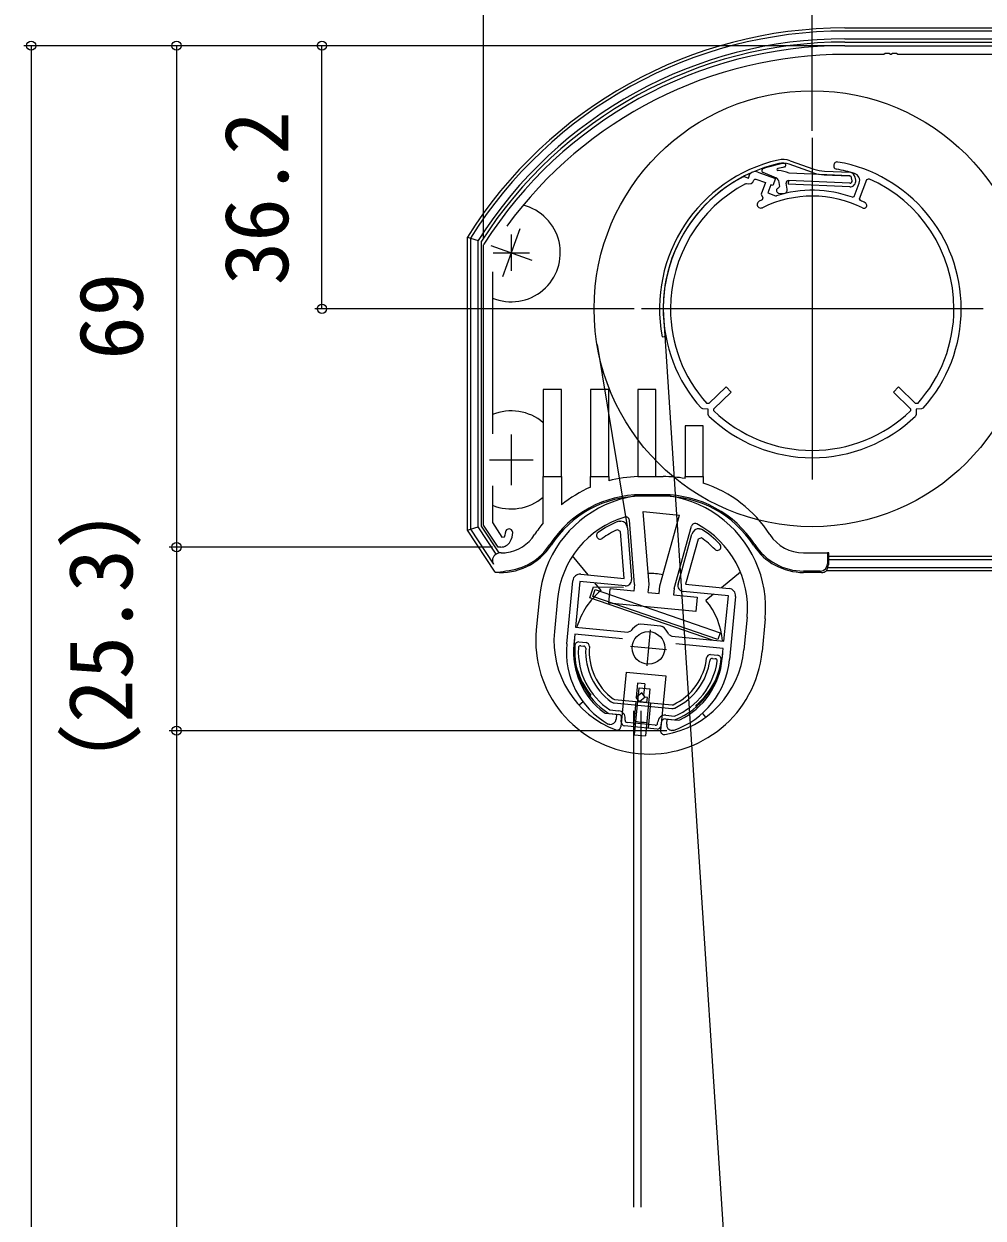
# Model space of a CAD drawing. Units: millimetres, scale not verified. Extents: x -525 to 525, y -786 to 782.
# Drawn here: x -168.2 to -36.3, y 496.4 to 660.8 of the extents above; entities that cross this region are included whole.
import ezdxf
from ezdxf.enums import TextEntityAlignment as Align

# ---------------------------------------------------------------- set-up
doc = ezdxf.new("R2010")
doc.units = ezdxf.units.MM
doc.header["$LTSCALE"] = 4
for name, color, linetype in [('0-3_YKK_11', 7, 'Continuous'), ('0-5_YKK_12', 2, 'Continuous'), ('0-6_YKK_13', 4, 'Continuous'), ('0-7_YKK_D', 6, 'Continuous')]:
    doc.layers.add(name, color=color, linetype=linetype)
doc.styles.add('ＭＳ ゴシック', font='')
doc.styles.get('ＭＳ ゴシック').set_extended_font_data('MS Gothic')

msp = doc.modelspace()

# ---------------------------------------------------------------- linework, layer by layer
at = {"layer": '0-3_YKK_11'}
for p, q in [((-55.3, 657.781), (-21.4, 657.781)), ((-67.813, 639.291), (-67.706, 639.407)), ((-68.98, 638.786), (-68.822, 638.799)), ((-101.2, 631.781), (-101.2, 626.781)), ((-103.7, 629.281), (-98.7, 629.281)), ((-103.8, 626.643), (-103.8, 604.353)), ((-101.2, 603.281), (-101.2, 598.281)), ((-103.7, 600.781), (-98.7, 600.781)), ((-85.209, 591.433), (-84.649, 584.311)), ((-78.254, 583.696), (-76.345, 590.579)), ((-93.573, 575.487), (-92.739, 584.147)), ((-70.343, 581.991), (-71.177, 573.331)), ((-82.088, 577.395), (-82.567, 572.418)), ((-84.816, 575.146), (-79.839, 574.667))]:
    msp.add_line(p, q, dxfattribs=at)
for points in [[(-31.313, 656.581), (-48.042, 656.581), (-48.225, 656.701), (-48.775, 656.701), (-48.958, 656.581), (-49.042, 656.581), (-49.225, 656.701), (-49.775, 656.701), (-49.958, 656.581), (-55.3, 656.581)], [(-69.305, 639.745), (-69.147, 639.757), (-68.567, 639.557), (-68.368, 640.137), (-68.261, 640.254)], [(-67.686, 639.416), (-67.535, 639.42), (-66.231, 638.932), (-66.822, 637.352), (-66.592, 636.836), (-66.691, 636.573)], [(-67.261, 640.385), (-64.85, 639.484), (-65.2, 638.547), (-65.481, 638.652), (-65.902, 637.528), (-64.835, 637.129), (-64.705, 637.126)], [(-53.177, 636.475), (-53.283, 636.728), (-52.301, 639.355), (-52.034, 639.468)], [(-54.277, 636.917), (-54.022, 637.035), (-53.331, 638.884)], [(-102.634, 588.781), (-103, 588.781), (-105, 591.781), (-105, 630.316), (-104.953, 630.477)], [(-71.657, 610.826), (-74.021, 608.543), (-74.309, 608.553)], [(-73.327, 607.536), (-73.327, 607.824), (-70.962, 610.107), (-71.657, 610.826)], [(-45.291, 608.553), (-45.579, 608.543), (-47.943, 610.826), (-48.638, 610.107), (-46.273, 607.824), (-46.273, 607.536)], [(-74.021, 606.817), (-74.113, 607.038), (-74.113, 607.772), (-74.834, 607.784), (-75.052, 607.884)], [(-44.548, 607.884), (-44.766, 607.784), (-45.494, 607.772), (-45.487, 607.038), (-45.579, 606.817)], [(-103.8, 597.209), (-103.8, 592.145), (-102.473, 590.154), (-102.123, 590.186)], [(-86.362, 592.342), (-86.226, 592.361), (-86.11, 592.35)], [(-91.648, 585.047), (-85.664, 584.471), (-86.171, 590.915), (-86.592, 591.166)], [(-75.038, 590.054), (-75.499, 589.888), (-77.227, 583.658), (-71.243, 583.082)], [(-75.285, 591.307), (-75.17, 591.296), (-75.04, 591.252)], [(-85.523, 583.452), (-91.744, 584.051), (-92.348, 577.78), (-85.178, 577.09), (-84.74, 577.275)], [(-79.507, 576.771), (-79.112, 576.506), (-71.942, 575.816), (-71.338, 582.087), (-77.56, 582.686)], [(-83.673, 578.166), (-83.387, 578.224), (-82.02, 578.092), (-80.653, 577.96), (-80.384, 577.849)], [(-85.902, 576.155), (-92.444, 576.785), (-92.578, 575.391)], [(-72.172, 573.427), (-72.038, 574.82), (-78.58, 575.45)], [(-88.44, 565.996), (-88.289, 565.937), (-86.722, 565.786), (-86.789, 565.089)], [(-87.662, 564.369), (-87.737, 564.377), (-87.858, 564.415)], [(-79.821, 564.418), (-79.754, 565.115), (-78.187, 564.964), (-78.026, 564.993)], [(-78.9, 563.553), (-79.026, 563.538), (-79.101, 563.545)]]:
    msp.add_lwpolyline(points, dxfattribs=at)
for centre, radius, start, end in [((-55.3, 598.981), 58.8, 90, 147.61246), ((-55.3, 598.981), 57.6, 90.00001, 143.87792), ((-56.35, 641.282), 0.5, 80.06743, 260.06745), ((-59.8, 621.581), 20.5, 359.99999, 80.06746), ((-59.8, 621.581), 20.5, 117.62231, 179.99999), ((-59.8, 621.581), 20.5, 113.61462, 114.37769), ((-67.611, 639.448), 1, 69.50004, 113.61464), ((-59.799, 621.581), 19.501, 113.85553, 113.9181), ((-59.8, 621.581), 19.5, 72.59861, 80.06746), ((-54.267, 639.235), 1, 339.50001, 72.5986), ((-59.8, 621.581), 19.5, 0, 66.52997), ((-59.8, 621.581), 19.5, 118.08275, 180.00001), ((-68.567, 639.557), 0.8, 251.45911, 340.54093), ((-59.8, 621.581), 16.3, 70.19451, 107.51229), ((-66.866, 635.936), 0.5, 116.20926, 296.20928), ((-59.8, 621.581), 16.5, 114.68618, 116.20922), ((-59.8, 621.581), 15.5, 63.44157, 116.2092), ((-59.8, 621.581), 16.3, 63.4416, 66.02547), ((-52.691, 635.804), 0.4, 243.4415, 63.44152), ((-59.8, 621.581), 20.5, 180.00001, 221.92602), ((-59.8, 621.581), 19.5, 180.00001, 221.92144), ((-59.8, 621.581), 19.5, 318.07856, 359.99999), ((-59.8, 621.581), 20.5, 318.07398, 359.99999), ((-59.8, 621.581), 20.5, 226.07396, 270), ((-59.8, 621.581), 19.5, 226.07854, 270), ((-59.8, 621.581), 19.5, 270, 313.92146), ((-59.8, 621.581), 20.5, 270, 313.92604), ((-81.803, 580.382), 12.8, 110.86283, 125.66927), ((-86.206, 591.354), 1, 4.50001, 84.49999), ((-103.5, 590.781), 1.5, 336.61617, 359.99995), ((-101.5, 590.781), 0.5, 359.99999, 180.00001), ((-103.5, 590.781), 2.5, 330.00001, 0.00003), ((-88.975, 590.374), 0.5, 125.66927, 305.66929), ((-81.803, 580.382), 11.8, 113.94529, 125.66926), ((-75.381, 590.312), 1, 84.50001, 164.49999), ((-81.797, 580.381), 12.8, 43.33073, 58.13717), ((-81.797, 580.381), 11.8, 43.33074, 55.05471), ((-102.634, 590.281), 1.5, 269.99997, 330), ((-72.85, 588.821), 0.5, 223.33071, 43.33073), ((-91.744, 584.051), 1, 84.50001, 174.49999), ((-85.446, 584.249), 0.8, 264.50003, 4.50001), ((-77.483, 583.482), 0.8, 164.49999, 264.49997), ((-71.338, 582.087), 1, 354.50001, 84.49999), ((-82.008, 575.087), 3.5, 118.40126, 141.30433), ((-82.606, 575.144), 3.5, 27.69567, 50.59874), ((-82.126, 574.385), 11.5, 174.50001, 240.10425), ((-82.126, 574.385), 10.5, 174.5, 233.03302), ((-82.624, 574.433), 11.5, 288.89575, 354.49999), ((-82.624, 574.433), 10.5, 295.96698, 354.5), ((-87.585, 565.166), 0.8, 264.50001, 354.49999), ((-79.025, 564.341), 0.8, 174.50001, 264.49999)]:
    msp.add_arc(centre, radius, start, end, dxfattribs=at)
at = {"layer": '0-5_YKK_12'}
for p, q in [((-59.8, 645.081), (-59.8, 598.081)), ((-100.003, 632.57), (-102.397, 625.992)), ((-104.019, 630.307), (-98.381, 628.255)), ((-36.3, 621.581), (-83.3, 621.581)), ((-101.2, 604.281), (-101.2, 597.281)), ((-104.2, 600.781), (-98.2, 600.781))]:
    msp.add_line(p, q, dxfattribs=at)
at = {"layer": '0-6_YKK_13'}
for p, q in [((-55.3, 660.22), (-16.761, 660.22)), ((-17.185, 659.796), (-55.3, 659.796)), ((-55.3, 658.731), (-18.25, 658.731)), ((-59.741, 640.324), (-62.989, 641.48)), ((-62.821, 641.951), (-59.574, 640.795)), ((-66.594, 640.354), (-64.757, 639.593)), ((-64.453, 640.586), (-64.514, 640.589)), ((-54.665, 639.859), (-62.967, 640.221)), ((-58.136, 640.01), (-54.665, 639.859)), ((-58.114, 640.51), (-54.593, 640.356)), ((-54.315, 639.205), (-54.382, 639.608)), ((-54.315, 639.205), (-54.382, 639.608)), ((-54.315, 639.205), (-54.382, 639.607)), ((-53.822, 639.288), (-53.889, 639.691)), ((-53.822, 639.288), (-53.877, 639.621)), ((-64.535, 638.154), (-64.427, 638.21)), ((-64.455, 639.214), (-64.323, 638.421)), ((-63.244, 638.035), (-63.385, 638.876)), ((-63.076, 639.225), (-63.098, 638.725)), ((-54.646, 638.356), (-63.098, 638.725)), ((-54.646, 638.356), (-63.098, 638.725)), ((-54.624, 638.856), (-63.076, 639.225)), ((-54.624, 638.856), (-63.076, 639.225)), ((-54.624, 638.856), (-63.076, 639.225)), ((-64.385, 637.48), (-63.759, 637.453)), ((-107.239, 631.424), (-106.815, 631.303)), ((-107.239, 591.1), (-107.239, 631.424)), ((-106.815, 631.303), (-106.815, 591.227)), ((-106.815, 631.303), (-105.75, 630.995)), ((-105.75, 591.547), (-105.75, 630.995)), ((-80.279, 620.644), (-49.653, 151.381)), ((-89.395, 616.671), (-85.24, 591.624)), ((-80.442, 617.719), (-79.95, 617.811)), ((-87.8, 598.481), (-87.8, 610.481)), ((-74.8, 598.481), (-74.8, 605.481)), ((-96.8, 598.481), (-94.3, 598.481)), ((-96.8, 592.117), (-96.8, 598.481)), ((-94.3, 598.481), (-94.3, 594.592)), ((-90.3, 598.481), (-87.8, 598.481)), ((-90.3, 597.02), (-90.3, 598.481)), ((-87.8, 598.481), (-87.8, 597.893)), ((-83.8, 598.481), (-81.3, 598.481)), ((-83.8, 598.474), (-83.8, 598.481)), ((-81.3, 598.481), (-80.3, 598.481)), ((-77.3, 598.481), (-74.8, 598.481)), ((-77.3, 598.222), (-77.3, 598.481)), ((-74.8, 598.481), (-74.8, 597.595)), ((-80.3, 595.981), (-83.3, 595.981)), ((-80.3, 595.789), (-83.3, 595.789)), ((-82.242, 583.614), (-83.033, 593.661)), ((-83.033, 593.661), (-78.056, 593.181)), ((-84.25, 583.631), (-84.946, 592.482)), ((-80.749, 583.47), (-78.056, 593.181)), ((-78.775, 583.104), (-76.403, 591.659)), ((-107.239, 591.1), (-106.815, 591.227)), ((-103.428, 585.332), (-107.239, 591.1)), ((-106.815, 591.227), (-105.75, 591.547)), ((-106.815, 591.227), (-103.646, 586.431)), ((-103.284, 587.815), (-105.75, 591.547)), ((-102.607, 587.981), (-102.855, 587.981)), ((-90.603, 584.946), (-92.758, 587.56)), ((-60.993, 587.981), (-57.7, 587.981)), ((-57.7, 587.981), (-57.7, 586.481)), ((-57.525, 587.981), (-57.7, 587.981)), ((-57.578, 587.481), (-57.578, 587.032)), ((-32.242, 587.481), (-57.578, 587.481)), ((-57.578, 587.032), (-57.572, 586.353)), ((-31.769, 587.032), (-57.578, 587.032)), ((-57.525, 587.481), (-57.525, 587.981)), ((-103.427, 585.331), (-103.428, 585.332)), ((-69.674, 585.337), (-72.288, 583.183)), ((-58.7, 585.481), (-60.993, 585.481)), ((-58.508, 585.289), (-60.993, 585.289)), ((-29.137, 585.528), (-57.855, 585.528)), ((-57.645, 585.967), (-30.189, 585.967)), ((-57.572, 586.353), (-57.609, 586.39)), ((-88.847, 582.816), (-89.703, 583.855)), ((-84.25, 583.631), (-84.336, 582.735)), ((-82.345, 582.544), (-82.242, 583.614)), ((-80.852, 582.4), (-80.749, 583.47)), ((-97.328, 581.877), (-97.759, 577.397)), ((-90.402, 581.779), (-89.868, 583.33)), ((-89.868, 583.33), (-85.741, 583.272)), ((-84.336, 582.735), (-87.571, 583.047)), ((-82.345, 582.544), (-80.852, 582.4)), ((-78.775, 583.104), (-78.861, 582.208)), ((-73.379, 582.283), (-74.418, 581.426)), ((-94.84, 581.637), (-95.271, 577.158)), ((-73.526, 575.968), (-90.402, 581.779)), ((-68.76, 579.126), (-69.192, 574.646)), ((-66.272, 578.886), (-66.703, 574.407)), ((-91.892, 575.73), (-90.896, 575.634)), ((-91.633, 575.203), (-91.234, 575.164)), ((-73.777, 573.985), (-72.781, 573.89)), ((-73.534, 573.46), (-73.136, 573.421)), ((-85.41, 571.587), (-86.135, 564.048)), ((-85.41, 571.587), (-79.935, 571.06)), ((-79.935, 571.06), (-80.661, 563.521)), ((-83.829, 570.059), (-84.021, 568.068)), ((-83.249, 568.704), (-84.021, 568.068)), ((-82.834, 569.963), (-83.829, 570.059)), ((-82.772, 568.125), (-83.249, 568.704)), ((-82.834, 569.963), (-82.986, 568.384)), ((-91.328, 567.487), (-91.875, 567.036)), ((-90.236, 568.387), (-90.555, 568.124)), ((-87.065, 567.326), (-79.123, 566.561)), ((-87.017, 567.824), (-79.075, 567.059)), ((-84.041, 567.537), (-84.377, 564.056)), ((-83.544, 567.489), (-84.021, 568.068)), ((-82.772, 568.125), (-83.544, 567.489)), ((-82.548, 567.393), (-83.544, 567.489)), ((-82.48, 568.097), (-82.772, 568.125)), ((-82.548, 567.393), (-82.48, 568.097)), ((-82.051, 567.345), (-82.386, 563.864)), ((-87.723, 565.882), (-86.473, 565.762)), ((-87.626, 566.375), (-86.425, 566.26)), ((-84.381, 566.228), (-84.381, 497.935)), ((-83.381, 566.228), (-83.381, 497.935)), ((-79.955, 565.637), (-78.753, 565.521)), ((-75.544, 566.679), (-75.807, 566.998)), ((-74.456, 565.359), (-74.908, 565.906)), ((-86.071, 564.721), (-86.023, 565.216)), ((-81.142, 563.744), (-85.621, 564.175)), ((-85.544, 564.972), (-85.525, 565.168)), ((-81.392, 564.271), (-85.274, 564.644)), ((-81.065, 564.541), (-81.046, 564.737)), ((-80.596, 564.194), (-80.548, 564.689)), ((-80.003, 565.139), (-78.752, 565.019)), ((-84.381, 563.201), (-84.381, 559.228)), ((-84.233, 562.934), (-82.74, 562.79)), ((-83.381, 563.104), (-83.381, 559.228))]:
    msp.add_line(p, q, dxfattribs=at)
for points in [[(-55.3, 658.281), (-18.7, 658.281), (-18.7, 649.081)], [(-102.85, 587.974), (-105.3, 591.682), (-105.3, 630.864)], [(-94.3, 598.481), (-94.3, 610.481), (-96.8, 610.481), (-96.8, 598.481)], [(-87.8, 610.481), (-90.3, 610.481), (-90.3, 598.481)], [(-81.3, 598.481), (-81.3, 610.481), (-83.8, 610.481), (-83.8, 598.481)], [(-74.8, 605.481), (-77.3, 605.481), (-77.3, 598.481)], [(-78.861, 582.208), (-75.626, 581.897), (-75.818, 579.906), (-87.763, 581.056), (-87.571, 583.047)], [(-84.233, 562.934), (-83.61, 569.404), (-82.117, 569.261), (-82.74, 562.79)]]:
    msp.add_lwpolyline(points, dxfattribs=at)
msp.add_lwpolyline([(-89.67, 582.923), (-72.462, 576.997), (-72.787, 576.052), (-89.996, 581.977)], close=True, dxfattribs=at)
for centre, radius in [((-59.8, 621.581), 30), ((-82.327, 574.907), 2.25)]:
    msp.add_circle(centre, radius, dxfattribs=at)
for centre, radius, start, end in [((-55.3, 598.981), 61.239, 90, 148.00949), ((-55.3, 598.981), 60.815, 90, 147.89509), ((-55.3, 598.981), 59.749, 90, 147.60239), ((-55.3, 598.981), 59.3, 90, 147.47643), ((-59.8, 621.581), 21, 102.93006, 190.59902), ((-59.8, 621.581), 20.5, 102.93006, 190.59902), ((-57.908, 613.167), 29, 101.55968, 107.38242), ((-57.908, 613.167), 28.5, 101.55968, 103.45974), ((-63.828, 639.125), 3, 70.39951, 102.93006), ((-63.828, 639.125), 2.5, 70.39951, 102.93006), ((-63.67, 641.334), 0.25, 281.55968, 101.55968), ((-66.494, 640.595), 0.26, 107.38245, 247.37145), ((-64.948, 639.131), 0.5, 9.5, 67.5), ((-64.507, 640.739), 0.15, 103.45974, 267.5), ((-64.647, 636.591), 4, 65.16649, 87.21493), ((-57.896, 645.505), 5.5, 250.39951, 267.5), ((-57.896, 645.505), 5, 250.39951, 267.5), ((-54.678, 639.559), 0.3, 9.5, 87.5), ((-54.678, 639.559), 0.3, 9.5, 87.5), ((-54.678, 639.558), 0.3, 9.5, 79.13524), ((-54.765, 639.472), 0.9, 9.5, 79.13524), ((-54.765, 639.472), 0.9, 9.5, 79.13524), ((-64.369, 637.837), 0.357, 117.5, 267.5), ((-64.52, 638.388), 0.2, 297.5, 9.5), ((-63.737, 637.952), 0.5, 267.5, 9.5), ((-63.089, 638.925), 0.3, 87.5, 189.5), ((-54.611, 639.156), 0.8, 267.5, 9.5), ((-54.611, 639.156), 0.8, 267.5, 9.5), ((-54.611, 639.156), 0.3, 267.5, 9.5), ((-54.611, 639.156), 0.3, 267.5, 9.5), ((-54.611, 639.156), 0.3, 267.5, 9.5), ((-101.2, 629.281), 6.75, 247.34476, 76.02495), ((-101.2, 600.781), 6.75, 49.31863, 112.65524), ((-83.3, 580.981), 17.5, 91.63725, 104.9006), ((-80.3, 580.981), 17.5, 80.12911, 90), ((-83.3, 580.981), 17.5, 113.57818, 128.9448), ((-80.3, 580.981), 17.5, 32.92073, 71.6823), ((-101.2, 600.781), 6.75, 247.34476, 310.68137), ((-81.8, 580.381), 15.6, 354.5, 174.5), ((-83.3, 580.981), 15, 90, 147.07927), ((-83.3, 580.981), 14.808, 90, 147.07927), ((-80.3, 580.981), 15, 32.92073, 90), ((-80.3, 580.981), 14.808, 32.92073, 90), ((-83.3, 580.981), 17.5, 140.48235, 147.07927), ((-81.8, 580.381), 13.1, 106.81417, 174.5), ((-85.445, 592.443), 0.5, 4.5, 106.81417), ((-75.921, 591.526), 0.5, 62.18583, 164.5), ((-81.8, 580.381), 13.1, 354.5, 62.18583), ((-102.607, 593.481), 5.5, 277.64192, 327.07927), ((-60.993, 593.481), 5.5, 212.92073, 270), ((-102.607, 593.481), 8.192, 264.25299, 327.07927), ((-102.607, 593.481), 8, 274.83292, 327.07927), ((-60.993, 593.481), 8.192, 212.92073, 270), ((-60.993, 593.481), 8, 212.92073, 270), ((-102.607, 593.481), 5.5, 270, 277.64192), ((-82.327, 574.907), 10.25, 78.7961, 90.2039), ((-82.327, 574.907), 10.25, 129.5, 163.68047), ((-82.327, 574.907), 10.25, 5.31953, 39.5), ((-82.231, 575.902), 15.6, 174.5, 354.5), ((-82.231, 575.902), 13.1, 174.5, 249.55234), ((-82.327, 574.907), 10.25, 172.98434, 219.5), ((-82.375, 574.412), 10.1, 175.09684, 237.12483), ((-91.94, 575.232), 0.5, 84.5, 175.09684), ((-90.944, 575.136), 0.5, 355.16625, 84.5), ((-82.375, 574.412), 9.6, 176.9651, 236.83553), ((-91.662, 574.904), 0.3, 84.5, 176.9651), ((-91.263, 574.866), 0.3, 357.07596, 84.5), ((-82.375, 574.412), 8.6, 177.07596, 233.73814), ((-82.375, 574.412), 8.1, 175.16625, 233.73814), ((-82.231, 575.902), 13.1, 279.44766, 354.5), ((-82.327, 574.907), 10.25, 309.5, 356.01566), ((-73.825, 573.488), 0.5, 84.5, 173.83375), ((-72.829, 573.392), 0.5, 353.90316, 84.5), ((-82.375, 574.412), 8.1, 295.26186, 353.83375), ((-82.375, 574.412), 9.6, 292.16447, 352.0349), ((-82.375, 574.412), 8.6, 295.26186, 351.92404), ((-82.375, 574.412), 10.1, 291.87517, 353.90316), ((-73.563, 573.161), 0.3, 84.5, 171.92404), ((-73.164, 573.123), 0.3, 352.0349, 84.5), ((-86.988, 568.122), 0.8, 233.73814, 264.5), ((-86.988, 568.122), 0.3, 233.73814, 264.5), ((-79.046, 567.357), 0.3, 264.5, 295.26186), ((-87.694, 566.181), 0.3, 237.12483, 264.5), ((-86.521, 565.264), 0.5, 354.5, 84.5), ((-86.521, 565.264), 1, 354.5, 84.5), ((-80.051, 564.641), 1, 84.5, 174.5), ((-79.046, 567.357), 0.8, 264.5, 295.26186), ((-86.633, 564.096), 0.5, 249.55234, 354.5), ((-85.573, 564.673), 0.5, 174.5, 264.5), ((-85.246, 564.943), 0.3, 174.5, 264.5), ((-82.327, 574.907), 10.25, 260.30388, 268.69612), ((-81.363, 564.569), 0.3, 264.5, 354.5), ((-81.094, 564.242), 0.5, 264.5, 354.5), ((-80.051, 564.641), 0.5, 84.5, 174.5), ((-78.723, 565.317), 0.3, 264.5, 291.87517), ((-80.163, 563.473), 0.5, 174.5, 279.44766)]:
    msp.add_arc(centre, radius, start, end, dxfattribs=at)
for centre, major_axis, ratio, start_param, end_param in [((-102.73, 586.981), (-1.035, -0.288), 0.925095, 5.0043409, 6.5732721), ((-102.731, 586.981), (1.003, 0), 0.997324, 1.690213, 2.1553001), ((-103.512, 592.883), (-6.348, -4.194), 0.989768, 1.0029061, 1.2014632), ((-58.7, 586.481), (0.707, -0.707), 0.999924, 5.4978252, 7.0685454), ((-58.499, 586.281), (-0.927, -0.379), 0.987628, 1.1780782, 1.8862168), ((-58.632, 586.414), (-0.503, 1.094), 0.804487, 3.495271, 3.964632), ((-58.572, 586.353), (-0.391, 0.932), 0.987628, 3.9264503, 4.3196709)]:
    msp.add_ellipse(centre, major_axis=major_axis, ratio=ratio, start_param=start_param, end_param=end_param, dxfattribs=at)
at = {"layer": '0-7_YKK_D'}
for p, q in [((-105, 631.316), (-105, 721.22)), ((-105, 631.316), (-105, 701.22)), ((-59.8, 646.081), (-59.8, 681.22)), ((-55.529, 657.781), (-168.239, 657.781)), ((-167.239, 657.781), (-167.239, 113.081)), ((-55.529, 657.781), (-148.239, 657.781)), ((-147.239, 657.781), (-147.239, 588.781)), ((-55.529, 657.781), (-128.239, 657.781)), ((-127.239, 621.581), (-127.239, 657.781)), ((-84.3, 621.581), (-128.239, 621.581)), ((-103.769, 588.781), (-148.239, 588.781)), ((-103.769, 588.781), (-148.239, 588.781)), ((-147.239, 588.781), (-147.239, 563.514)), ((-79.813, 563.514), (-148.239, 563.514)), ((-79.813, 563.514), (-148.239, 563.514))]:
    msp.add_line(p, q, dxfattribs=at)
msp.add_lwpolyline([(-147.239, 563.514), (-147.239, 425.935), (-147.239, 242.59)], dxfattribs=at)
for centre in [(-167.239, 657.781), (-147.239, 657.781), (-127.239, 657.781), (-127.239, 621.581), (-147.239, 588.781), (-147.239, 588.781), (-147.239, 563.514), (-147.239, 563.514)]:
    msp.add_circle(centre, 0.637, dxfattribs=at)

# ---------------------------------------------------------------- texts
at = {"layer": '0-7_YKK_D', "style": 'ＭＳ ゴシック'}
for s, p in [('36.2', (-129.239, 624.818)), ('69', (-149.239, 614.554)), ('（25.3）', (-150.671, 552.591))]:
    msp.add_text(s, height=8.798, rotation=90, dxfattribs=at).set_placement(p, align=Align.BOTTOM_LEFT)

doc.saveas('drawing.dxf')
